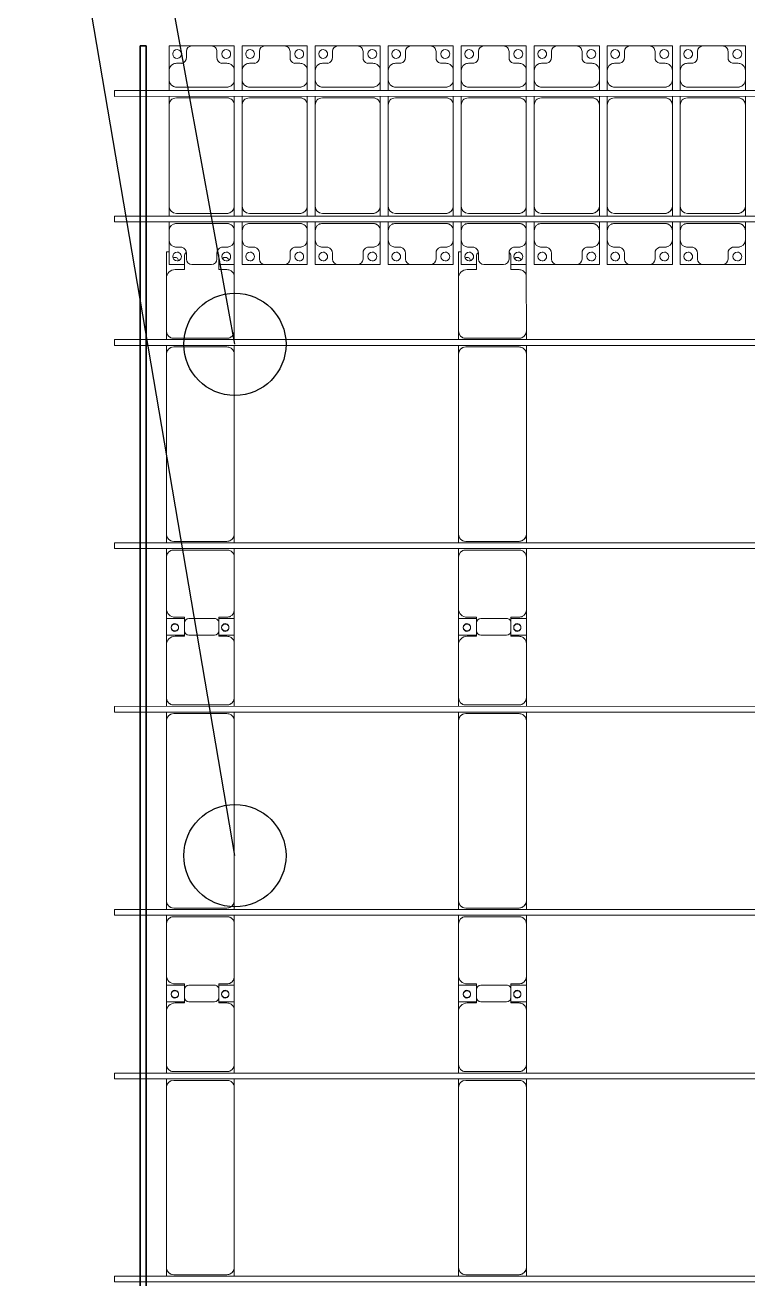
# Model space of a CAD drawing. Header units: millimetres. Extents: x -201615 to 10595, y 61217 to 115919.
# Drawn here: x -195084 to -190134, y 100312 to 108895 of the extents above; entities that cross this region are included whole.
import ezdxf

# ---------------------------------------------------------------- set-up
doc = ezdxf.new("R2010")
doc.units = ezdxf.units.MM
doc.layers.add('A-GENM', color=13, linetype='Continuous', lineweight=9)
doc.layers.add('S-BEAM', color=12, linetype='Continuous', lineweight=9)
doc.layers.add('GC-BICH NEO', color=6, linetype='Continuous')
doc.layers.add('GC-DAY NEO', color=5, linetype='Continuous')

# ---------------------------------------------------------------- blocks, each defined once
blk = doc.blocks.new('Dai phaodi lai - DẢI PHAO ĐI LẠI-38152-BỐ TRÍ KHUNG KẾT CẤU BÈ PIN 03')
at = {"layer": 'A-GENM', "color": 7}
for p, q in [((-223.2, 748.4), (-66.9, 748.4)), ((-223.2, 579.3), (-223.2, 748.4)), ((-104.9, 710.4), (-104.9, 670.7)), ((66.9, 748.4), (-66.9, 748.4)), ((66.9, 748.4), (223.2, 748.4)), ((104.9, 670.7), (104.9, 710.4)), ((223.2, 748.4), (223.2, 579.3)), ((276.8, 748.4), (433.1, 748.4)), ((276.8, 579.3), (276.8, 748.4)), ((395.1, 710.4), (395.1, 670.7)), ((566.9, 748.4), (433.1, 748.4)), ((566.9, 748.4), (723.2, 748.4)), ((604.9, 670.7), (604.9, 710.4)), ((723.2, 748.4), (723.2, 579.3)), ((776.8, 748.4), (933.1, 748.4)), ((776.8, 579.3), (776.8, 748.4)), ((895.1, 710.4), (895.1, 670.7)), ((1066.9, 748.4), (933.1, 748.4)), ((1066.9, 748.4), (1223.2, 748.4)), ((1104.9, 670.7), (1104.9, 710.4)), ((1223.2, 748.4), (1223.2, 579.3)), ((1276.8, 748.4), (1433.1, 748.4)), ((1276.8, 579.3), (1276.8, 748.4)), ((1395.1, 710.4), (1395.1, 670.7)), ((1566.9, 748.4), (1433.1, 748.4)), ((1566.9, 748.4), (1723.2, 748.4)), ((1604.9, 670.7), (1604.9, 710.4)), ((1723.2, 748.4), (1723.2, 579.3)), ((1776.8, 748.4), (1933.1, 748.4)), ((1776.8, 579.3), (1776.8, 748.4)), ((1895.1, 710.4), (1895.1, 670.7)), ((2066.9, 748.4), (1933.1, 748.4)), ((2066.9, 748.4), (2223.2, 748.4)), ((2104.9, 670.7), (2104.9, 710.4)), ((2223.2, 748.4), (2223.2, 579.3)), ((2276.8, 748.4), (2433.1, 748.4)), ((2276.8, 579.3), (2276.8, 748.4)), ((2395.1, 710.4), (2395.1, 670.7)), ((2566.9, 748.4), (2433.1, 748.4)), ((2566.9, 748.4), (2723.2, 748.4)), ((2604.9, 670.7), (2604.9, 710.4)), ((2723.2, 748.4), (2723.2, 579.3)), ((2776.8, 748.4), (2933.1, 748.4)), ((2776.8, 579.3), (2776.8, 748.4)), ((2895.1, 710.4), (2895.1, 670.7)), ((3066.9, 748.4), (2933.1, 748.4)), ((3066.9, 748.4), (3223.2, 748.4)), ((3104.9, 670.7), (3104.9, 710.4)), ((3223.2, 748.4), (3223.2, 579.3)), ((3276.8, 748.4), (3433.1, 748.4)), ((3276.8, 579.3), (3276.8, 748.4)), ((3395.1, 710.4), (3395.1, 670.7)), ((3566.9, 748.4), (3433.1, 748.4)), ((3566.9, 748.4), (3723.2, 748.4)), ((3604.9, 670.7), (3604.9, 710.4)), ((3723.2, 748.4), (3723.2, 579.3)), ((-135.7, 629.3), (-173.2, 629.3)), ((173.2, 629.3), (135.7, 629.3)), ((364.3, 629.3), (326.8, 629.3)), ((673.2, 629.3), (635.7, 629.3)), ((864.3, 629.3), (826.8, 629.3)), ((1173.2, 629.3), (1135.7, 629.3)), ((1364.3, 629.3), (1326.8, 629.3)), ((1673.2, 629.3), (1635.7, 629.3)), ((1864.3, 629.3), (1826.8, 629.3)), ((2173.2, 629.3), (2135.7, 629.3)), ((2364.3, 629.3), (2326.8, 629.3)), ((2673.2, 629.3), (2635.7, 629.3)), ((2864.3, 629.3), (2826.8, 629.3)), ((3173.2, 629.3), (3135.7, 629.3)), ((3364.3, 629.3), (3326.8, 629.3)), ((3673.2, 629.3), (3635.7, 629.3)), ((-223.2, 579.3), (-223.2, 516.7)), ((-223.2, 443.3), (-223.2, 516.7)), ((223.2, 516.7), (223.2, 579.3)), ((223.2, 516.7), (223.2, 443.3)), ((276.8, 579.3), (276.8, 516.7)), ((276.8, 443.3), (276.8, 516.7)), ((723.2, 516.7), (723.2, 579.3)), ((723.2, 516.7), (723.2, 443.3)), ((776.8, 579.3), (776.8, 516.7)), ((776.8, 443.3), (776.8, 516.7)), ((1223.2, 516.7), (1223.2, 579.3)), ((1223.2, 516.7), (1223.2, 443.3)), ((1276.8, 579.3), (1276.8, 516.7)), ((1276.8, 443.3), (1276.8, 516.7)), ((1723.2, 516.7), (1723.2, 579.3)), ((1723.2, 516.7), (1723.2, 443.3)), ((1776.8, 579.3), (1776.8, 516.7)), ((1776.8, 443.3), (1776.8, 516.7)), ((2223.2, 516.7), (2223.2, 579.3)), ((2223.2, 516.7), (2223.2, 443.3)), ((2276.8, 579.3), (2276.8, 516.7)), ((2276.8, 443.3), (2276.8, 516.7)), ((2723.2, 516.7), (2723.2, 579.3)), ((2723.2, 516.7), (2723.2, 443.3)), ((2776.8, 579.3), (2776.8, 516.7)), ((2776.8, 443.3), (2776.8, 516.7)), ((3223.2, 516.7), (3223.2, 579.3)), ((3223.2, 516.7), (3223.2, 443.3)), ((3276.8, 579.3), (3276.8, 516.7)), ((3276.8, 443.3), (3276.8, 516.7)), ((3723.2, 516.7), (3723.2, 579.3)), ((3723.2, 516.7), (3723.2, 443.3)), ((-173.2, 466.7), (173.2, 466.7)), ((326.8, 466.7), (673.2, 466.7)), ((826.8, 466.7), (1173.2, 466.7)), ((1326.8, 466.7), (1673.2, 466.7)), ((1826.8, 466.7), (2173.2, 466.7)), ((2326.8, 466.7), (2673.2, 466.7)), ((2826.8, 466.7), (3173.2, 466.7)), ((3326.8, 466.7), (3673.2, 466.7)), ((-223.2, 343.3), (-223.2, 403.3)), ((-223.2, 343.3), (-223.2, -348.3)), ((173.2, 393.3), (-173.2, 393.3)), ((223.2, 403.3), (223.2, 343.3)), ((223.2, -348.3), (223.2, 343.3)), ((276.8, 343.3), (276.8, 403.3)), ((276.8, 343.3), (276.8, -348.3)), ((673.2, 393.3), (326.8, 393.3)), ((723.2, 403.3), (723.2, 343.3)), ((723.2, -348.3), (723.2, 343.3)), ((776.8, 343.3), (776.8, 403.3)), ((776.8, 343.3), (776.8, -348.3)), ((1173.2, 393.3), (826.8, 393.3)), ((1223.2, 403.3), (1223.2, 343.3)), ((1223.2, -348.3), (1223.2, 343.3)), ((1276.8, 343.3), (1276.8, 403.3)), ((1276.8, 343.3), (1276.8, -348.3)), ((1673.2, 393.3), (1326.8, 393.3)), ((1723.2, 403.3), (1723.2, 343.3)), ((1723.2, -348.3), (1723.2, 343.3)), ((1776.8, 343.3), (1776.8, 403.3)), ((1776.8, 343.3), (1776.8, -348.3)), ((2173.2, 393.3), (1826.8, 393.3)), ((2223.2, 403.3), (2223.2, 343.3)), ((2223.2, -348.3), (2223.2, 343.3)), ((2276.8, 343.3), (2276.8, 403.3)), ((2276.8, 343.3), (2276.8, -348.3)), ((2673.2, 393.3), (2326.8, 393.3)), ((2723.2, 403.3), (2723.2, 343.3)), ((2723.2, -348.3), (2723.2, 343.3)), ((2776.8, 343.3), (2776.8, 403.3)), ((2776.8, 343.3), (2776.8, -348.3)), ((3173.2, 393.3), (2826.8, 393.3)), ((3223.2, 403.3), (3223.2, 343.3)), ((3223.2, -348.3), (3223.2, 343.3)), ((3276.8, 343.3), (3276.8, 403.3)), ((3276.8, 343.3), (3276.8, -348.3)), ((3673.2, 393.3), (3326.8, 393.3)), ((3723.2, 403.3), (3723.2, 343.3)), ((3723.2, -348.3), (3723.2, 343.3)), ((-223.2, -416.7), (-223.2, -348.3)), ((-173.2, -398.3), (173.2, -398.3)), ((223.2, -348.3), (223.2, -416.7)), ((276.8, -416.7), (276.8, -348.3)), ((326.8, -398.3), (673.2, -398.3)), ((723.2, -348.3), (723.2, -416.7)), ((776.8, -416.7), (776.8, -348.3)), ((826.8, -398.3), (1173.2, -398.3)), ((1223.2, -348.3), (1223.2, -416.7)), ((1276.8, -416.7), (1276.8, -348.3)), ((1326.8, -398.3), (1673.2, -398.3)), ((1723.2, -348.3), (1723.2, -416.7)), ((1776.8, -416.7), (1776.8, -348.3)), ((1826.8, -398.3), (2173.2, -398.3)), ((2223.2, -348.3), (2223.2, -416.7)), ((2276.8, -416.7), (2276.8, -348.3)), ((2326.8, -398.3), (2673.2, -398.3)), ((2723.2, -348.3), (2723.2, -416.7)), ((2776.8, -416.7), (2776.8, -348.3)), ((2826.8, -398.3), (3173.2, -398.3)), ((3223.2, -348.3), (3223.2, -416.7)), ((3276.8, -416.7), (3276.8, -348.3)), ((3326.8, -398.3), (3673.2, -398.3)), ((3723.2, -348.3), (3723.2, -416.7)), ((-223.2, -516.7), (-223.2, -456.7)), ((173.2, -466.7), (-173.2, -466.7)), ((223.2, -456.7), (223.2, -516.7)), ((276.8, -516.7), (276.8, -456.7)), ((673.2, -466.7), (326.8, -466.7)), ((723.2, -456.7), (723.2, -516.7)), ((776.8, -516.7), (776.8, -456.7)), ((1173.2, -466.7), (826.8, -466.7)), ((1223.2, -456.7), (1223.2, -516.7)), ((1276.8, -516.7), (1276.8, -456.7)), ((1673.2, -466.7), (1326.8, -466.7)), ((1723.2, -456.7), (1723.2, -516.7)), ((1776.8, -516.7), (1776.8, -456.7)), ((2173.2, -466.7), (1826.8, -466.7)), ((2223.2, -456.7), (2223.2, -516.7)), ((2276.8, -516.7), (2276.8, -456.7)), ((2673.2, -466.7), (2326.8, -466.7)), ((2723.2, -456.7), (2723.2, -516.7)), ((2776.8, -516.7), (2776.8, -456.7)), ((3173.2, -466.7), (2826.8, -466.7)), ((3223.2, -456.7), (3223.2, -516.7)), ((3276.8, -516.7), (3276.8, -456.7)), ((3673.2, -466.7), (3326.8, -466.7)), ((3723.2, -456.7), (3723.2, -516.7)), ((-223.2, -516.7), (-223.2, -579.3)), ((-223.2, -748.4), (-223.2, -579.3)), ((223.2, -579.3), (223.2, -516.7)), ((223.2, -579.3), (223.2, -748.4)), ((276.8, -516.7), (276.8, -579.3)), ((276.8, -748.4), (276.8, -579.3)), ((723.2, -579.3), (723.2, -516.7)), ((723.2, -579.3), (723.2, -748.4)), ((776.8, -516.7), (776.8, -579.3)), ((776.8, -748.4), (776.8, -579.3)), ((1223.2, -579.3), (1223.2, -516.7)), ((1223.2, -579.3), (1223.2, -748.4)), ((1276.8, -516.7), (1276.8, -579.3)), ((1276.8, -748.4), (1276.8, -579.3)), ((1723.2, -579.3), (1723.2, -516.7)), ((1723.2, -579.3), (1723.2, -748.4)), ((1776.8, -516.7), (1776.8, -579.3)), ((1776.8, -748.4), (1776.8, -579.3)), ((2223.2, -579.3), (2223.2, -516.7)), ((2223.2, -579.3), (2223.2, -748.4)), ((2276.8, -516.7), (2276.8, -579.3)), ((2276.8, -748.4), (2276.8, -579.3)), ((2723.2, -579.3), (2723.2, -516.7)), ((2723.2, -579.3), (2723.2, -748.4)), ((2776.8, -516.7), (2776.8, -579.3)), ((2776.8, -748.4), (2776.8, -579.3)), ((3223.2, -579.3), (3223.2, -516.7)), ((3223.2, -579.3), (3223.2, -748.4)), ((3276.8, -516.7), (3276.8, -579.3)), ((3276.8, -748.4), (3276.8, -579.3)), ((3723.2, -579.3), (3723.2, -516.7)), ((3723.2, -579.3), (3723.2, -748.4)), ((-173.2, -629.3), (-135.7, -629.3)), ((-104.9, -670.7), (-104.9, -710.4)), ((104.9, -710.4), (104.9, -670.7)), ((135.7, -629.3), (173.2, -629.3)), ((326.8, -629.3), (364.3, -629.3)), ((395.1, -670.7), (395.1, -710.4)), ((604.9, -710.4), (604.9, -670.7)), ((635.7, -629.3), (673.2, -629.3)), ((826.8, -629.3), (864.3, -629.3)), ((895.1, -670.7), (895.1, -710.4)), ((1104.9, -710.4), (1104.9, -670.7)), ((1135.7, -629.3), (1173.2, -629.3)), ((1326.8, -629.3), (1364.3, -629.3)), ((1395.1, -670.7), (1395.1, -710.4)), ((1604.9, -710.4), (1604.9, -670.7)), ((1635.7, -629.3), (1673.2, -629.3)), ((1826.8, -629.3), (1864.3, -629.3)), ((1895.1, -670.7), (1895.1, -710.4)), ((2104.9, -710.4), (2104.9, -670.7)), ((2135.7, -629.3), (2173.2, -629.3)), ((2326.8, -629.3), (2364.3, -629.3)), ((2395.1, -670.7), (2395.1, -710.4)), ((2604.9, -710.4), (2604.9, -670.7)), ((2635.7, -629.3), (2673.2, -629.3)), ((2826.8, -629.3), (2864.3, -629.3)), ((2895.1, -670.7), (2895.1, -710.4)), ((3104.9, -710.4), (3104.9, -670.7)), ((3135.7, -629.3), (3173.2, -629.3)), ((3326.8, -629.3), (3364.3, -629.3)), ((3395.1, -670.7), (3395.1, -710.4)), ((3604.9, -710.4), (3604.9, -670.7)), ((3635.7, -629.3), (3673.2, -629.3)), ((-118.4, -748.4), (-223.2, -748.4)), ((-66.9, -748.4), (66.9, -748.4)), ((223.2, -748.4), (118, -748.4)), ((433.1, -748.4), (276.8, -748.4)), ((433.1, -748.4), (566.9, -748.4)), ((723.2, -748.4), (566.9, -748.4)), ((933.1, -748.4), (776.8, -748.4)), ((933.1, -748.4), (1066.9, -748.4)), ((1223.2, -748.4), (1066.9, -748.4)), ((1433.1, -748.4), (1276.8, -748.4)), ((1433.1, -748.4), (1566.9, -748.4)), ((1723.2, -748.4), (1566.9, -748.4)), ((1881.6, -748.4), (1776.8, -748.4)), ((1933.1, -748.4), (2066.9, -748.4)), ((2223.2, -748.4), (2118, -748.4)), ((2433.1, -748.4), (2276.8, -748.4)), ((2433.1, -748.4), (2566.9, -748.4)), ((2723.2, -748.4), (2566.9, -748.4)), ((2933.1, -748.4), (2776.8, -748.4)), ((2933.1, -748.4), (3066.9, -748.4)), ((3223.2, -748.4), (3066.9, -748.4)), ((3433.1, -748.4), (3276.8, -748.4)), ((3433.1, -748.4), (3566.9, -748.4)), ((3723.2, -748.4), (3566.9, -748.4))]:
    blk.add_line(p, q, dxfattribs=at)
for centre, radius, start, end in [((-168.4, 693.3), 30, 90, 270), ((-168.4, 693.3), 30, 270, 90), ((-66.9, 710.4), 38, 90, 180), ((-66.9, 710.4), 38, 90, 120), ((66.9, 710.4), 38, 360, 90), ((66.9, 710.4), 38, 60, 90), ((168.4, 693.3), 30, 90, 270), ((168.4, 693.3), 30, 270, 90), ((331.6, 693.3), 30, 90, 270), ((331.6, 693.3), 30, 270, 90), ((433.1, 710.4), 38, 90, 180), ((433.1, 710.4), 38, 90, 120), ((566.9, 710.4), 38, 360, 90), ((566.9, 710.4), 38, 60, 90), ((668.4, 693.3), 30, 90, 270), ((668.4, 693.3), 30, 270, 90), ((831.6, 693.3), 30, 90, 270), ((831.6, 693.3), 30, 270, 90), ((933.1, 710.4), 38, 90, 180), ((933.1, 710.4), 38, 90, 120), ((1066.9, 710.4), 38, 360, 90), ((1066.9, 710.4), 38, 60, 90), ((1168.4, 693.3), 30, 90, 270), ((1168.4, 693.3), 30, 270, 90), ((1331.6, 693.3), 30, 90, 270), ((1331.6, 693.3), 30, 270, 90), ((1433.1, 710.4), 38, 90, 180), ((1433.1, 710.4), 38, 90, 120), ((1566.9, 710.4), 38, 360, 90), ((1566.9, 710.4), 38, 60, 90), ((1668.4, 693.3), 30, 90, 270), ((1668.4, 693.3), 30, 270, 90), ((1831.6, 693.3), 30, 90, 270), ((1831.6, 693.3), 30, 270, 90), ((1933.1, 710.4), 38, 90, 180), ((1933.1, 710.4), 38, 90, 120), ((2066.9, 710.4), 38, 360, 90), ((2066.9, 710.4), 38, 60, 90), ((2168.4, 693.3), 30, 90, 270), ((2168.4, 693.3), 30, 270, 90), ((2331.6, 693.3), 30, 90, 270), ((2331.6, 693.3), 30, 270, 90), ((2433.1, 710.4), 38, 90, 180), ((2433.1, 710.4), 38, 90, 120), ((2566.9, 710.4), 38, 360, 90), ((2566.9, 710.4), 38, 60, 90), ((2668.4, 693.3), 30, 90, 270), ((2668.4, 693.3), 30, 270, 90), ((2831.6, 693.3), 30, 90, 270), ((2831.6, 693.3), 30, 270, 90), ((2933.1, 710.4), 38, 90, 180), ((2933.1, 710.4), 38, 90, 120), ((3066.9, 710.4), 38, 360, 90), ((3066.9, 710.4), 38, 60, 90), ((3168.4, 693.3), 30, 90, 270), ((3168.4, 693.3), 30, 270, 90), ((3331.6, 693.3), 30, 90, 270), ((3331.6, 693.3), 30, 270, 90), ((3433.1, 710.4), 38, 90, 180), ((3433.1, 710.4), 38, 90, 120), ((3566.9, 710.4), 38, 360, 90), ((3566.9, 710.4), 38, 60, 90), ((3668.4, 693.3), 30, 90, 270), ((3668.4, 693.3), 30, 270, 90), ((-173.2, 579.3), 50, 90, 180), ((-173.2, 579.3), 50, 90, 120), ((-144.8, 668.2), 40, 283.18854, 3.50807), ((144.8, 668.2), 40, 176.49193, 256.81146), ((173.2, 579.3), 50, 0, 90), ((173.2, 579.3), 50, 60, 90), ((326.8, 579.3), 50, 90, 180), ((326.8, 579.3), 50, 90, 120), ((355.2, 668.2), 40, 283.18854, 3.50807), ((644.8, 668.2), 40, 176.49193, 256.81146), ((673.2, 579.3), 50, 0, 90), ((673.2, 579.3), 50, 60, 90), ((826.8, 579.3), 50, 90, 180), ((826.8, 579.3), 50, 90, 120), ((855.2, 668.2), 40, 283.18854, 3.50807), ((1144.8, 668.2), 40, 176.49193, 256.81146), ((1173.2, 579.3), 50, 0, 90), ((1173.2, 579.3), 50, 60, 90), ((1326.8, 579.3), 50, 90, 180), ((1326.8, 579.3), 50, 90, 120), ((1355.2, 668.2), 40, 283.18854, 3.50807), ((1644.8, 668.2), 40, 176.49193, 256.81146), ((1673.2, 579.3), 50, 360, 90), ((1673.2, 579.3), 50, 60, 90), ((1826.8, 579.3), 50, 90, 180), ((1826.8, 579.3), 50, 90, 120), ((1855.2, 668.2), 40, 283.18854, 3.50807), ((2144.8, 668.2), 40, 176.49193, 256.81146), ((2173.2, 579.3), 50, 360, 90), ((2173.2, 579.3), 50, 60, 90), ((2326.8, 579.3), 50, 90, 180), ((2326.8, 579.3), 50, 90, 120), ((2355.2, 668.2), 40, 283.18854, 3.50807), ((2644.8, 668.2), 40, 176.49193, 256.81146), ((2673.2, 579.3), 50, 0, 90), ((2673.2, 579.3), 50, 60, 90), ((2826.8, 579.3), 50, 90, 180), ((2826.8, 579.3), 50, 90, 120), ((2855.2, 668.2), 40, 283.18854, 3.50807), ((3144.8, 668.2), 40, 176.49193, 256.81146), ((3173.2, 579.3), 50, 0, 90), ((3173.2, 579.3), 50, 60, 90), ((3326.8, 579.3), 50, 90, 180), ((3326.8, 579.3), 50, 90, 120), ((3355.2, 668.2), 40, 283.18854, 3.50807), ((3644.8, 668.2), 40, 176.49193, 256.81146), ((3673.2, 579.3), 50, 0, 90), ((3673.2, 579.3), 50, 60, 90), ((-173.2, 516.7), 50, 180, 270), ((173.2, 516.7), 50, 270, 0), ((326.8, 516.7), 50, 180, 270), ((673.2, 516.7), 50, 270, 0), ((826.8, 516.7), 50, 180, 270), ((1173.2, 516.7), 50, 270, 0), ((1326.8, 516.7), 50, 180, 270), ((1673.2, 516.7), 50, 270, 0), ((1826.8, 516.7), 50, 180, 270), ((2173.2, 516.7), 50, 270, 0), ((2326.8, 516.7), 50, 180, 270), ((2673.2, 516.7), 50, 270, 0), ((2826.8, 516.7), 50, 180, 270), ((3173.2, 516.7), 50, 270, 0), ((3326.8, 516.7), 50, 180, 270), ((3673.2, 516.7), 50, 270, 0), ((-173.2, 516.7), 50, 240, 270), ((173.2, 516.7), 50, 270, 300), ((326.8, 516.7), 50, 240, 270), ((673.2, 516.7), 50, 270, 300), ((826.8, 516.7), 50, 240, 270), ((1173.2, 516.7), 50, 270, 300), ((1326.8, 516.7), 50, 240, 270), ((1673.2, 516.7), 50, 270, 300), ((1826.8, 516.7), 50, 240, 270), ((2173.2, 516.7), 50, 270, 300), ((2326.8, 516.7), 50, 240, 270), ((2673.2, 516.7), 50, 270, 300), ((2826.8, 516.7), 50, 240, 270), ((3173.2, 516.7), 50, 270, 300), ((3326.8, 516.7), 50, 240, 270), ((3673.2, 516.7), 50, 270, 300), ((-173.2, 343.3), 50, 90, 180), ((-173.2, 343.3), 50, 150, 180), ((-173.2, 343.3), 50, 105, 135), ((173.2, 343.3), 50, 360, 90), ((173.2, 343.3), 50, 45, 75), ((326.8, 343.3), 50, 90, 180), ((326.8, 343.3), 50, 150, 180), ((326.8, 343.3), 50, 105, 135), ((673.2, 343.3), 50, 360, 90), ((673.2, 343.3), 50, 45, 75), ((826.8, 343.3), 50, 90, 180), ((826.8, 343.3), 50, 150, 180), ((826.8, 343.3), 50, 105, 135), ((1173.2, 343.3), 50, 360, 90), ((1173.2, 343.3), 50, 45, 74.71815), ((1326.8, 343.3), 50, 90, 180), ((1326.8, 343.3), 50, 150, 180), ((1326.8, 343.3), 50, 105, 135), ((1673.2, 343.3), 50, 360, 90), ((1673.2, 343.3), 50, 45, 75), ((1826.8, 343.3), 50, 90, 180), ((1826.8, 343.3), 50, 150, 180), ((1826.8, 343.3), 50, 105, 135), ((2173.2, 343.3), 50, 360, 90), ((2173.2, 343.3), 50, 45, 75), ((2326.8, 343.3), 50, 90, 180), ((2326.8, 343.3), 50, 150, 180), ((2326.8, 343.3), 50, 105, 135), ((2673.2, 343.3), 50, 360, 90), ((2673.2, 343.3), 50, 45, 75), ((2826.8, 343.3), 50, 90, 180), ((2826.8, 343.3), 50, 150, 180), ((2826.8, 343.3), 50, 105, 135), ((3173.2, 343.3), 50, 360, 90), ((3173.2, 343.3), 50, 45, 75), ((3326.8, 343.3), 50, 90, 180), ((3326.8, 343.3), 50, 150, 180), ((3326.8, 343.3), 50, 105, 135), ((3673.2, 343.3), 50, 360, 90), ((3673.2, 343.3), 50, 45, 75), ((-173.2, -348.3), 50, 180, 270), ((-173.2, -348.3), 50, 195, 225), ((173.2, -348.3), 50, 270, 360), ((173.2, -348.3), 50, 270, 300), ((173.2, -348.3), 50, 315, 345), ((326.8, -348.3), 50, 180, 270), ((326.8, -348.3), 50, 195, 225), ((673.2, -348.3), 50, 270, 360), ((673.2, -348.3), 50, 270, 300), ((673.2, -348.3), 50, 315, 345), ((826.8, -348.3), 50, 180, 270), ((826.8, -348.3), 50, 195, 225), ((1173.2, -348.3), 50, 270, 360), ((1173.2, -348.3), 50, 270, 300), ((1173.2, -348.3), 50, 315, 345), ((1326.8, -348.3), 50, 180, 270), ((1326.8, -348.3), 50, 195, 225), ((1673.2, -348.3), 50, 270, 360), ((1673.2, -348.3), 50, 270, 300), ((1673.2, -348.3), 50, 315, 345), ((1826.8, -348.3), 50, 180, 270), ((1826.8, -348.3), 50, 195, 225), ((2173.2, -348.3), 50, 270, 360), ((2173.2, -348.3), 50, 270, 300), ((2173.2, -348.3), 50, 315, 342.049), ((2326.8, -348.3), 50, 180, 270), ((2326.8, -348.3), 50, 195, 225), ((2673.2, -348.3), 50, 270, 360), ((2673.2, -348.3), 50, 270, 300), ((2673.2, -348.3), 50, 315, 345), ((2826.8, -348.3), 50, 180, 270), ((2826.8, -348.3), 50, 195, 225), ((3173.2, -348.3), 50, 270, 360), ((3173.2, -348.3), 50, 270, 300), ((3173.2, -348.3), 50, 315, 345), ((3326.8, -348.3), 50, 180, 270), ((3326.8, -348.3), 50, 195, 225), ((3673.2, -348.3), 50, 270, 360), ((3673.2, -348.3), 50, 270, 300), ((3673.2, -348.3), 50, 315, 345), ((-173.2, -516.7), 50, 90, 180), ((-173.2, -516.7), 50, 90, 120), ((173.2, -516.7), 50, 360, 90), ((173.2, -516.7), 50, 60, 90), ((326.8, -516.7), 50, 90, 180), ((326.8, -516.7), 50, 90, 120), ((673.2, -516.7), 50, 360, 90), ((673.2, -516.7), 50, 60, 90), ((826.8, -516.7), 50, 90, 180), ((826.8, -516.7), 50, 90, 120), ((1173.2, -516.7), 50, 360, 90), ((1173.2, -516.7), 50, 60, 90), ((1326.8, -516.7), 50, 90, 180), ((1326.8, -516.7), 50, 90, 120), ((1673.2, -516.7), 50, 360, 90), ((1673.2, -516.7), 50, 60, 90), ((1826.8, -516.7), 50, 90, 180), ((1826.8, -516.7), 50, 90, 120), ((2173.2, -516.7), 50, 360, 90), ((2173.2, -516.7), 50, 60, 90), ((2326.8, -516.7), 50, 90, 180), ((2326.8, -516.7), 50, 90, 120), ((2673.2, -516.7), 50, 360, 90), ((2673.2, -516.7), 50, 60, 90), ((2826.8, -516.7), 50, 90, 180), ((2826.8, -516.7), 50, 90, 120), ((3173.2, -516.7), 50, 360, 90), ((3173.2, -516.7), 50, 60, 90), ((3326.8, -516.7), 50, 90, 180), ((3326.8, -516.7), 50, 90, 120), ((3673.2, -516.7), 50, 360, 90), ((3673.2, -516.7), 50, 60, 90), ((-173.2, -579.3), 50, 180, 270), ((173.2, -579.3), 50, 270, 360), ((326.8, -579.3), 50, 180, 270), ((673.2, -579.3), 50, 270, 360), ((826.8, -579.3), 50, 180, 270), ((1173.2, -579.3), 50, 270, 360), ((1326.8, -579.3), 50, 180, 270), ((1673.2, -579.3), 50, 270, 360), ((1826.8, -579.3), 50, 180, 270), ((2173.2, -579.3), 50, 270, 360), ((2326.8, -579.3), 50, 180, 270), ((2673.2, -579.3), 50, 270, 360), ((2826.8, -579.3), 50, 180, 270), ((3173.2, -579.3), 50, 270, 360), ((3326.8, -579.3), 50, 180, 270), ((3673.2, -579.3), 50, 270, 360), ((-168.4, -693.3), 30, 90, 270), ((-173.2, -579.3), 50, 240, 270), ((-168.4, -693.3), 30, 270, 90), ((-144.8, -668.2), 40, 356.49193, 76.81146), ((144.8, -668.2), 40, 103.18854, 183.50807), ((168.4, -693.3), 30, 90, 270), ((168.4, -693.3), 30, 270, 90), ((173.2, -579.3), 50, 270, 300), ((331.6, -693.3), 30, 90, 270), ((326.8, -579.3), 50, 240, 270), ((331.6, -693.3), 30, 270, 90), ((355.2, -668.2), 40, 356.49193, 76.81146), ((644.8, -668.2), 40, 103.18854, 183.50807), ((668.4, -693.3), 30, 90, 270), ((668.4, -693.3), 30, 270, 90), ((673.2, -579.3), 50, 270, 300), ((831.6, -693.3), 30, 90, 270), ((826.8, -579.3), 50, 240, 270), ((831.6, -693.3), 30, 270, 90), ((855.2, -668.2), 40, 356.49193, 76.81146), ((1144.8, -668.2), 40, 103.18854, 183.50807), ((1168.4, -693.3), 30, 90, 270), ((1168.4, -693.3), 30, 270, 90), ((1173.2, -579.3), 50, 270, 300), ((1331.6, -693.3), 30, 90, 270), ((1326.8, -579.3), 50, 240, 270), ((1331.6, -693.3), 30, 270, 90), ((1355.2, -668.2), 40, 356.49193, 76.81146), ((1644.8, -668.2), 40, 103.18854, 183.50807), ((1668.4, -693.3), 30, 90, 270), ((1668.4, -693.3), 30, 270, 90), ((1673.2, -579.3), 50, 270, 300), ((1831.6, -693.3), 30, 90, 270), ((1826.8, -579.3), 50, 240, 270), ((1831.6, -693.3), 30, 270, 90), ((1855.2, -668.2), 40, 356.49193, 76.81146), ((2144.8, -668.2), 40, 103.18854, 183.50807), ((2168.4, -693.3), 30, 90, 270), ((2168.4, -693.3), 30, 270, 90), ((2173.2, -579.3), 50, 270, 300), ((2331.6, -693.3), 30, 90, 270), ((2326.8, -579.3), 50, 240, 270), ((2331.6, -693.3), 30, 270, 90), ((2355.2, -668.2), 40, 356.49193, 76.81146), ((2644.8, -668.2), 40, 103.18854, 183.50807), ((2668.4, -693.3), 30, 90, 270), ((2668.4, -693.3), 30, 270, 90), ((2673.2, -579.3), 50, 270, 300), ((2831.6, -693.3), 30, 90, 270), ((2826.8, -579.3), 50, 240, 270), ((2831.6, -693.3), 30, 270, 90), ((2855.2, -668.2), 40, 356.49193, 76.81146), ((3144.8, -668.2), 40, 103.18854, 183.50807), ((3168.4, -693.3), 30, 90, 270), ((3168.4, -693.3), 30, 270, 90), ((3173.2, -579.3), 50, 270, 300), ((3331.6, -693.3), 30, 90, 270), ((3326.8, -579.3), 50, 240, 270), ((3331.6, -693.3), 30, 270, 90), ((3355.2, -668.2), 40, 356.49193, 76.81146), ((3644.8, -668.2), 40, 103.18854, 183.50807), ((3668.4, -693.3), 30, 90, 270), ((3668.4, -693.3), 30, 270, 90), ((3673.2, -579.3), 50, 270, 300), ((-66.9, -710.4), 38, 180, 270), ((66.9, -710.4), 38, 270, 360), ((433.1, -710.4), 38, 180, 270), ((433.1, -710.4), 38, 240, 270), ((566.9, -710.4), 38, 270, 360), ((566.9, -710.4), 38, 270, 300), ((933.1, -710.4), 38, 180, 270), ((933.1, -710.4), 38, 240, 270), ((1066.9, -710.4), 38, 270, 360), ((1066.9, -710.4), 38, 270, 300), ((1433.1, -710.4), 38, 180, 270), ((1433.1, -710.4), 38, 240, 270), ((1566.9, -710.4), 38, 270, 360), ((1566.9, -710.4), 38, 270, 300), ((1933.1, -710.4), 38, 180, 270), ((2066.9, -710.4), 38, 270, 360), ((2433.1, -710.4), 38, 180, 270), ((2433.1, -710.4), 38, 240, 270), ((2566.9, -710.4), 38, 270, 360), ((2566.9, -710.4), 38, 270, 300), ((2933.1, -710.4), 38, 180, 270), ((2933.1, -710.4), 38, 240, 270), ((3066.9, -710.4), 38, 270, 360), ((3066.9, -710.4), 38, 270, 300), ((3433.1, -710.4), 38, 180, 270), ((3433.1, -710.4), 38, 240, 270), ((3566.9, -710.4), 38, 270, 360), ((3566.9, -710.4), 38, 270, 300)]:
    blk.add_arc(centre, radius, start, end, dxfattribs=at)
blk = doc.blocks.new('Dai phao do pin - DẢI PHAO ĐỠ PIN-16696-BỐ TRÍ KHUNG KẾT CẤU BÈ PIN 03')
at = {"layer": 'A-GENM', "color": 7}
for p, q in [((26930.3, 241.6), (26989.7, 241.6)), ((26939.7, 191.6), (26939.7, -173.4)), ((28220.3, 241.6), (26989.7, 241.6)), ((28220.3, 241.6), (28280.3, 241.6)), ((28270.3, -173.4), (28270.3, 191.6)), ((28320.3, 241.6), (28379.7, 241.6)), ((28329.7, 191.6), (28329.7, -173.4)), ((28739.7, 241.6), (28379.7, 241.6)), ((28739.7, 241.6), (28922.2, 241.6)), ((28799.7, 118.2), (28799.7, 181.6)), ((28807.8, 241.6), (28990.3, 241.6)), ((28807.8, 118.2), (28807.8, 241.6)), ((28922.2, 241.6), (28922.2, 118.2)), ((28930.3, 181.6), (28930.3, 118.2)), ((29340.3, 241.6), (28990.3, 241.6)), ((29340.3, 241.6), (29400.3, 241.6)), ((29390.3, -173.4), (29390.3, 191.6)), ((29440.3, 241.6), (29499.7, 241.6)), ((29449.7, 191.6), (29449.7, -173.4)), ((30730.3, 241.6), (29499.7, 241.6)), ((30730.3, 241.6), (30790.3, 241.6)), ((30780.3, -173.4), (30780.3, 191.6)), ((30830.3, 241.6), (30889.7, 241.6)), ((30839.7, 191.6), (30839.7, -173.4)), ((31249.7, 241.6), (30889.7, 241.6)), ((31249.7, 241.6), (31432.2, 241.6)), ((31309.7, 118.2), (31309.7, 181.6)), ((31317.8, 241.6), (31500.3, 241.6)), ((31317.8, 118.2), (31317.8, 241.6)), ((31432.2, 241.6), (31432.2, 118.2)), ((31440.3, 181.6), (31440.3, 118.2)), ((31850.3, 241.6), (31500.3, 241.6)), ((31850.3, 241.6), (31910.3, 241.6)), ((31900.3, -173.4), (31900.3, 191.6)), ((31950.3, 241.6), (32009.7, 241.6)), ((31959.7, 191.6), (31959.7, -173.4)), ((33240.3, 241.6), (32009.7, 241.6)), ((33240.3, 241.6), (33300.3, 241.6)), ((33290.3, -173.4), (33290.3, 191.6)), ((33340.3, 241.6), (33399.7, 241.6)), ((33349.7, 191.6), (33349.7, -173.4)), ((33759.7, 241.6), (33399.7, 241.6)), ((33759.7, 241.6), (33942.2, 241.6)), ((33819.7, 118.2), (33819.7, 181.6)), ((33942.2, 241.6), (33942.2, 223.1)), ((28892.2, 118.2), (28799.7, 118.2)), ((28807.8, 88.2), (28807.8, -88.2)), ((28930.3, 118.2), (28837.8, 118.2)), ((28922.2, -88.2), (28922.2, 88.2)), ((31402.2, 118.2), (31309.7, 118.2)), ((31317.8, 88.2), (31317.8, -88.2)), ((31440.3, 118.2), (31347.8, 118.2)), ((31432.2, -88.2), (31432.2, 88.2)), ((33912.2, 118.2), (33819.7, 118.2)), ((28799.7, -173.4), (28799.7, -118.2)), ((28799.7, -118.2), (28892.2, -118.2)), ((28807.8, -223.4), (28807.8, -118.2)), ((28837.8, -118.2), (28930.3, -118.2)), ((28922.2, -118.2), (28922.2, -223.4)), ((28930.3, -118.2), (28930.3, -173.4)), ((31309.7, -173.4), (31309.7, -118.2)), ((31309.7, -118.2), (31402.2, -118.2)), ((31317.8, -223.4), (31317.8, -118.2)), ((31347.8, -118.2), (31440.3, -118.2)), ((31432.2, -118.2), (31432.2, -223.4)), ((31440.3, -118.2), (31440.3, -173.4)), ((33819.7, -173.4), (33819.7, -118.2)), ((33819.7, -118.2), (33912.2, -118.2)), ((26989.7, -223.4), (26930.3, -223.4)), ((26989.7, -223.4), (28220.3, -223.4)), ((28280.3, -223.4), (28220.3, -223.4)), ((28379.7, -223.4), (28320.3, -223.4)), ((28379.7, -223.4), (28749.7, -223.4)), ((28922.2, -223.4), (28749.7, -223.4)), ((28980.3, -223.4), (28807.8, -223.4)), ((28980.3, -223.4), (29340.3, -223.4)), ((29400.3, -223.4), (29340.3, -223.4)), ((29499.7, -223.4), (29440.3, -223.4)), ((29499.7, -223.4), (30730.3, -223.4)), ((30790.3, -223.4), (30730.3, -223.4)), ((30889.7, -223.4), (30830.3, -223.4)), ((30889.7, -223.4), (31259.7, -223.4)), ((31432.2, -223.4), (31259.7, -223.4)), ((31490.3, -223.4), (31317.8, -223.4)), ((31490.3, -223.4), (31850.3, -223.4)), ((31910.3, -223.4), (31850.3, -223.4)), ((32009.7, -223.4), (31950.3, -223.4)), ((32009.7, -223.4), (33240.3, -223.4)), ((33300.3, -223.4), (33240.3, -223.4)), ((33399.7, -223.4), (33340.3, -223.4)), ((33399.7, -223.4), (33769.7, -223.4)), ((33854, -223.4), (33769.7, -223.4))]:
    blk.add_line(p, q, dxfattribs=at)
for centre, radius, start, end in [((26989.7, 191.6), 50, 90, 180), ((26989.7, 191.6), 50, 120, 180), ((28220.3, 191.6), 50, 360, 90), ((28220.3, 191.6), 50, 15, 75), ((28379.7, 191.6), 50, 90, 180), ((28379.7, 191.6), 50, 150, 180), ((28739.7, 181.6), 60, 360, 90), ((28858.6, 183.2), 25, 0, 180), ((28858.6, 183.2), 25, 180, 0), ((28861.4, 183.2), 25, 360, 180), ((28861.4, 183.2), 25, 180, 0), ((28990.3, 181.6), 60, 90, 180), ((29340.3, 191.6), 50, 0, 90), ((29340.3, 191.6), 50, 0, 30), ((29499.7, 191.6), 50, 90, 180), ((29499.7, 191.6), 50, 120, 180), ((30730.3, 191.6), 50, 360, 90), ((30730.3, 191.6), 50, 15, 75), ((30889.7, 191.6), 50, 90, 180), ((30889.7, 191.6), 50, 150, 180), ((31249.7, 181.6), 60, 360, 90), ((31368.6, 183.2), 25, 360, 180), ((31368.6, 183.2), 25, 180, 0), ((31371.4, 183.2), 25, 0, 180), ((31371.4, 183.2), 25, 180, 360), ((31500.3, 181.6), 60, 90, 180), ((31850.3, 191.6), 50, 360, 90), ((31850.3, 191.6), 50, 360, 30), ((32009.7, 191.6), 50, 90, 180), ((32009.7, 191.6), 50, 120, 180), ((33240.3, 191.6), 50, 360, 90), ((33240.3, 191.6), 50, 15, 75), ((33399.7, 191.6), 50, 90, 180), ((33399.7, 191.6), 50, 150, 180), ((33759.7, 181.6), 60, 360, 90), ((33878.6, 183.2), 25, 275.38345, 0), ((33878.6, 183.2), 25, 360, 30), ((28837.8, 88.2), 30, 90, 180), ((28892.2, 88.2), 30, 360, 90), ((31347.8, 88.2), 30, 90, 180), ((31402.2, 88.2), 30, 0, 90), ((33912.2, 88.2), 30, 34.32608, 90), ((28837.8, -88.2), 30, 180, 270), ((28858.6, -161.8), 25, 360, 180), ((28858.6, -161.8), 25, 180, 0), ((28861.4, -161.8), 25, 0, 180), ((28861.4, -161.8), 25, 180, 0), ((28892.2, -88.2), 30, 270, 0), ((31347.8, -88.2), 30, 180, 270), ((31368.6, -161.8), 25, 360, 180), ((31368.6, -161.8), 25, 180, 0), ((31371.4, -161.8), 25, 360, 180), ((31371.4, -161.8), 25, 180, 0), ((31402.2, -88.2), 30, 270, 360), ((33878.6, -161.8), 25, 285, 0), ((33878.6, -161.8), 25, 0, 45), ((33912.2, -88.2), 30, 270, 324.82922), ((26989.7, -173.4), 50, 180, 270), ((26989.7, -173.4), 50, 180, 210), ((26989.7, -173.4), 50, 225, 255), ((28220.3, -173.4), 50, 270, 0), ((28220.3, -173.4), 50, 285, 315), ((28220.3, -173.4), 50, 330, 360), ((28379.7, -173.4), 50, 180, 270), ((28379.7, -173.4), 50, 180, 210), ((28749.7, -173.4), 50, 270, 360), ((28749.7, -173.4), 50, 330, 360), ((28980.3, -173.4), 50, 180, 270), ((28980.3, -173.4), 50, 180, 210), ((29340.3, -173.4), 50, 270, 0), ((29340.3, -173.4), 50, 330, 360), ((29499.7, -173.4), 50, 180, 270), ((29499.7, -173.4), 50, 180, 210), ((29499.7, -173.4), 50, 225, 255), ((30730.3, -173.4), 50, 270, 360), ((30730.3, -173.4), 50, 285, 315), ((30730.3, -173.4), 50, 330, 360), ((30889.7, -173.4), 50, 180, 270), ((30889.7, -173.4), 50, 180, 210), ((31259.7, -173.4), 50, 270, 360), ((31259.7, -173.4), 50, 330, 0), ((31490.3, -173.4), 50, 180, 270), ((31490.3, -173.4), 50, 180, 210), ((31850.3, -173.4), 50, 270, 360), ((31850.3, -173.4), 50, 330, 360), ((32009.7, -173.4), 50, 180, 270), ((32009.7, -173.4), 50, 180, 210), ((32009.7, -173.4), 50, 225, 255), ((33240.3, -173.4), 50, 270, 360), ((33240.3, -173.4), 50, 285, 315), ((33240.3, -173.4), 50, 330, 360), ((33399.7, -173.4), 50, 180, 270), ((33399.7, -173.4), 50, 180, 210), ((33769.7, -173.4), 50, 270, 0), ((33769.7, -173.4), 50, 330, 0)]:
    blk.add_arc(centre, radius, start, end, dxfattribs=at)
blk = doc.blocks.new('Dầm C52 - Dầm C52-37700-BỐ TRÍ KHUNG KẾT CẤU BÈ PIN 03')
at = {"layer": 'S-BEAM', "color": 1, "lineweight": 18}
for p, q in [((-50562.7, 20), (50562.7, 20)), ((50562.7, 20), (50562.7, -20)), ((50562.7, -20), (-50562.7, -20))]:
    blk.add_line(p, q, dxfattribs=at)
blk = doc.blocks.new('Dầm C52 - Hộp 40x60-33945-BỐ TRÍ KHUNG KẾT CẤU BÈ PIN 03')
at = {"layer": 'S-BEAM', "color": 3, "lineweight": 35}
for p, q in [((-19602.5, 20), (19602.5, 20)), ((19602.5, 20), (19602.5, -20)), ((19602.5, -20), (-19602.5, -20))]:
    blk.add_line(p, q, dxfattribs=at)
blk = doc.blocks.new('HOBANMONG_BEPIN 3_rvt-1-BỐ TRÍ KHUNG KẾT CẤU BÈ PIN 03')
at = {"layer": 'A-GENM', "lineweight": 9}
for name, p, rotation in [('Dai phaodi lai - DẢI PHAO ĐI LẠI-38152-BỐ TRÍ KHUNG KẾT CẤU BÈ PIN 03', (-193874.7, 108003.4), 0.0007586094741477002), ('Dai phao do pin - DẢI PHAO ĐỠ PIN-16696-BỐ TRÍ KHUNG KẾT CẤU BÈ PIN 03', (-193874.4, 73401), 90.00075860989254), ('Dai phao do pin - DẢI PHAO ĐỠ PIN-16696-BỐ TRÍ KHUNG KẾT CẤU BÈ PIN 03', (-191874.4, 73401), 90.00075860989254)]:
    blk.add_blockref(name, p, dxfattribs=dict(at, rotation=rotation))
at = {"layer": 'S-BEAM', "lineweight": 9}
for name, p, rotation in [('Dầm C52 - Hộp 40x60-33945-BỐ TRÍ KHUNG KẾT CẤU BÈ PIN 03', (-194274.6, 89149.2), 90.00075860989091), ('Dầm C52 - Dầm C52-37700-BỐ TRÍ KHUNG KẾT CẤU BÈ PIN 03', (-143909.2, 108427.4), 180.0007586094741), ('Dầm C52 - Dầm C52-37700-BỐ TRÍ KHUNG KẾT CẤU BÈ PIN 03', (-143909.2, 107567.4), 180.0007586094741), ('Dầm C52 - Dầm C52-37700-BỐ TRÍ KHUNG KẾT CẤU BÈ PIN 03', (-143909.2, 106722), 180.0007586094741), ('Dầm C52 - Dầm C52-37700-BỐ TRÍ KHUNG KẾT CẤU BÈ PIN 03', (-143909.2, 105332), 180.0007586094741), ('Dầm C52 - Dầm C52-37700-BỐ TRÍ KHUNG KẾT CẤU BÈ PIN 03', (-143909.2, 104212), 180.0007586094741), ('Dầm C52 - Dầm C52-37700-BỐ TRÍ KHUNG KẾT CẤU BÈ PIN 03', (-143909.2, 102822), 180.0007586094741), ('Dầm C52 - Dầm C52-37700-BỐ TRÍ KHUNG KẾT CẤU BÈ PIN 03', (-143909.1, 101702), 180.0007586094741), ('Dầm C52 - Dầm C52-37700-BỐ TRÍ KHUNG KẾT CẤU BÈ PIN 03', (-143909.1, 100312), 180.0007586094741)]:
    blk.add_blockref(name, p, dxfattribs=dict(at, rotation=rotation))

msp = doc.modelspace()

# ---------------------------------------------------------------- linework, layer by layer
at = {"layer": 'GC-BICH NEO'}
for centre in [(-193647.2, 106709.4), (-193647.2, 103209.4)]:
    msp.add_circle(centre, 350, dxfattribs=at)
at = {"layer": 'GC-DAY NEO'}
for p, q in [((-193647.2, 106709.4), (-195084.1, 114579.3)), ((-193647.2, 103209.4), (-194989.2, 111096.1))]:
    msp.add_line(p, q, dxfattribs=at)

# ---------------------------------------------------------------- block references
at = {"lineweight": 5}
msp.add_blockref('HOBANMONG_BEPIN 3_rvt-1-BỐ TRÍ KHUNG KẾT CẤU BÈ PIN 03', (0, 0), dxfattribs=at)

doc.saveas('drawing.dxf')
